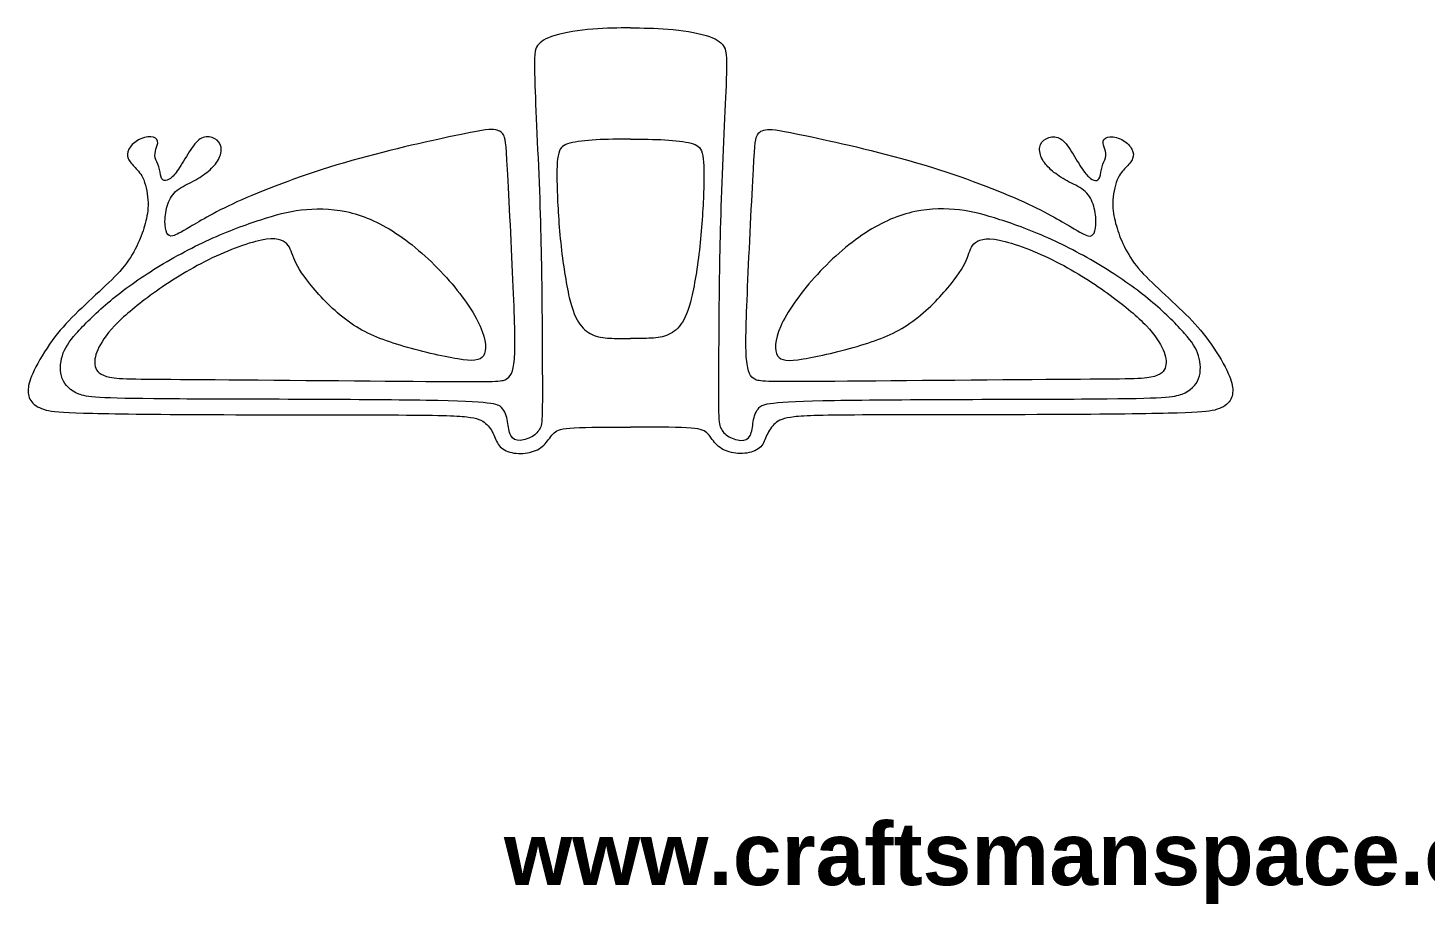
# Model space of a CAD drawing. Header units: millimetres. Extents: x -102 to 97, y -18 to 138.
# Drawn here: x -89.4 to -0.3, y -17.7 to 38.2 of the extents above; entities that cross this region are included whole.
import ezdxf

# ---------------------------------------------------------------- set-up
doc = ezdxf.new("R2010")
doc.units = ezdxf.units.MM
doc.header["$MEASUREMENT"] = 0
doc.layers.add('Layer 1', color=7, linetype='Continuous')

msp = doc.modelspace()

# ---------------------------------------------------------------- linework, layer by layer
at = {"layer": 'Layer 1', "lineweight": 20}
for points, knots in [([(-50.9359, 38.1747), (-51.7091, 38.1747), (-52.4823, 38.1747), (-53.3403, 38.1005), (-53.3403, 38.1005), (-54.1983, 38.0261), (-55.1414, 37.8772), (-55.7613, 37.6948), (-55.7613, 37.6948), (-56.3813, 37.5122), (-56.6788, 37.2955), (-56.8571, 37.0514), (-56.8571, 37.0514), (-57.0355, 36.8072), (-57.095, 36.5352), (-57.0421, 34.8279), (-57.0421, 34.8279), (-56.9889, 33.1204), (-56.8232, 29.9775), (-56.7256, 27.2847), (-56.7256, 27.2847), (-56.6279, 24.592), (-56.5981, 22.3494), (-56.579, 20.1239), (-56.579, 20.1239), (-56.5599, 17.8983), (-56.5512, 15.6896), (-56.5555, 14.4558), (-56.5555, 14.4558), (-56.5597, 13.222), (-56.5769, 12.9629), (-56.6595, 12.7379), (-56.6595, 12.7379), (-56.7423, 12.5127), (-56.8912, 12.3214), (-57.1289, 12.1623), (-57.1289, 12.1623), (-57.3668, 12.003), (-57.6939, 11.8755), (-57.9657, 11.8628), (-57.9657, 11.8628), (-58.2375, 11.8501), (-58.4542, 11.952), (-58.5731, 12.1748), (-58.5731, 12.1748), (-58.6919, 12.3979), (-58.7133, 12.7419), (-58.7705, 13.0731), (-58.7705, 13.0731), (-58.8279, 13.4044), (-58.9214, 13.7232), (-59.1527, 13.9588), (-59.1527, 13.9588), (-59.3842, 14.1946), (-59.7539, 14.3475), (-63.9565, 14.4198), (-63.9565, 14.4198), (-68.1591, 14.492), (-76.195, 14.4833), (-80.557, 14.5151), (-80.557, 14.5151), (-84.9189, 14.5471), (-85.6069, 14.6193), (-86.1293, 14.8252), (-86.1293, 14.8252), (-86.6518, 15.0312), (-87.0085, 15.3712), (-87.1742, 15.8127), (-87.1742, 15.8127), (-87.3398, 16.2544), (-87.3144, 16.7982), (-87.1701, 17.2695), (-87.1701, 17.2695), (-87.0257, 17.7409), (-86.7621, 18.1404), (-86.2802, 18.6904), (-86.2802, 18.6904), (-85.798, 19.2403), (-85.0972, 19.9411), (-84.2628, 20.6461), (-84.2628, 20.6461), (-83.4281, 21.3511), (-82.4598, 22.0606), (-81.3492, 22.757), (-81.3492, 22.757), (-80.2385, 23.4535), (-78.9855, 24.1375), (-77.79, 24.6831), (-77.79, 24.6831), (-76.5944, 25.2288), (-75.4559, 25.6368), (-74.5066, 25.9446), (-74.5066, 25.9446), (-73.5574, 26.2526), (-72.7971, 26.461), (-71.9285, 26.5651), (-71.9285, 26.5651), (-71.0599, 26.6693), (-70.0829, 26.6693), (-69.0722, 26.457), (-69.0722, 26.457), (-68.0613, 26.2445), (-67.0164, 25.8198), (-65.9123, 25.0936), (-65.9123, 25.0936), (-64.8079, 24.3673), (-63.6441, 23.3393), (-62.6715, 22.2563), (-62.6715, 22.2563), (-61.6989, 21.1734), (-60.9174, 20.0351), (-60.5183, 19.1432), (-60.5183, 19.1432), (-60.1189, 18.2514), (-60.102, 17.6057), (-60.3185, 17.2703), (-60.3185, 17.2703), (-60.5352, 16.9347), (-60.9854, 16.9091), (-61.9495, 17.0661), (-61.9495, 17.0661), (-62.9136, 17.2233), (-64.3917, 17.5633), (-65.6233, 17.9325), (-65.6233, 17.9325), (-66.855, 18.302), (-67.8405, 18.7015), (-68.7663, 19.3428), (-68.7663, 19.3428), (-69.6923, 19.9841), (-70.5587, 20.8675), (-71.1703, 21.5894), (-71.1703, 21.5894), (-71.7819, 22.3114), (-72.1387, 22.8723), (-72.3425, 23.331), (-72.3425, 23.331), (-72.5463, 23.7896), (-72.5975, 24.1464), (-72.8479, 24.4055), (-72.8479, 24.4055), (-73.0985, 24.6646), (-73.5487, 24.826), (-74.4745, 24.6391), (-74.4745, 24.6391), (-75.4004, 24.4523), (-76.802, 23.917), (-78.093, 23.263), (-78.093, 23.263), (-79.3842, 22.609), (-80.5652, 21.8358), (-81.5421, 21.1225), (-81.5421, 21.1225), (-82.5189, 20.409), (-83.2919, 19.7546), (-83.844, 19.1687), (-83.844, 19.1687), (-84.3961, 18.5825), (-84.7276, 18.0643), (-84.9142, 17.6398), (-84.9142, 17.6398), (-85.1011, 17.215), (-85.1439, 16.8835), (-85.0674, 16.5863), (-85.0674, 16.5863), (-84.9909, 16.289), (-84.7954, 16.0257), (-84.1372, 15.8984), (-84.1372, 15.8984), (-83.4788, 15.7709), (-82.3575, 15.7793), (-78.2335, 15.7497), (-78.2335, 15.7497), (-74.1094, 15.72), (-66.9823, 15.6518), (-63.2407, 15.6264), (-63.2407, 15.6264), (-59.4989, 15.601), (-59.1421, 15.6179), (-58.8703, 15.7664), (-58.8703, 15.7664), (-58.5985, 15.9151), (-58.4115, 16.1956), (-58.3392, 17.0407), (-58.3392, 17.0407), (-58.267, 17.8859), (-58.3098, 19.296), (-58.4115, 21.6659), (-58.4115, 21.6659), (-58.5134, 24.0358), (-58.675, 27.3658), (-58.7767, 29.1496), (-58.7767, 29.1496), (-58.8786, 30.9333), (-58.9214, 31.1714), (-59.0317, 31.3538), (-59.0317, 31.3538), (-59.1421, 31.5364), (-59.3205, 31.6642), (-59.6688, 31.6896), (-59.6688, 31.6896), (-60.017, 31.715), (-60.5352, 31.6385), (-62.1874, 31.2903), (-62.1874, 31.2903), (-63.8396, 30.942), (-66.6258, 30.3219), (-69.1826, 29.5745), (-69.1826, 29.5745), (-71.7393, 28.8269), (-74.0671, 27.952), (-75.7275, 27.2131), (-75.7275, 27.2131), (-77.3882, 26.4739), (-78.3822, 25.8708), (-79.0171, 25.494), (-79.0171, 25.494), (-79.652, 25.1171), (-79.9282, 24.966), (-80.1214, 24.9194), (-80.1214, 24.9194), (-80.3146, 24.8726), (-80.4252, 24.9302), (-80.5036, 25.0926), (-80.5036, 25.0926), (-80.5822, 25.255), (-80.6292, 25.5225), (-80.625, 25.8558), (-80.625, 25.8558), (-80.6207, 26.1892), (-80.5652, 26.5888), (-80.4433, 26.939), (-80.4433, 26.939), (-80.3212, 27.2893), (-80.132, 27.591), (-79.8381, 27.8256), (-79.8381, 27.8256), (-79.5439, 28.0603), (-79.1444, 28.228), (-78.7878, 28.418), (-78.7878, 28.418), (-78.4311, 28.6081), (-78.1165, 28.8208), (-77.848, 29.0479), (-77.848, 29.0479), (-77.5795, 29.275), (-77.3562, 29.5173), (-77.2131, 29.7837), (-77.2131, 29.7837), (-77.0698, 30.0501), (-77.0058, 30.3412), (-77.0461, 30.5768), (-77.0461, 30.5768), (-77.0865, 30.8125), (-77.2312, 30.993), (-77.4456, 31.1065), (-77.4456, 31.1065), (-77.66, 31.2202), (-77.9447, 31.2672), (-78.1942, 31.1822), (-78.1942, 31.1822), (-78.4436, 31.0973), (-78.6584, 30.8804), (-78.8951, 30.545), (-78.8951, 30.545), (-79.1319, 30.2094), (-79.391, 29.755), (-79.6086, 29.4079), (-79.6086, 29.4079), (-79.8263, 29.0606), (-80.0026, 28.8206), (-80.1628, 28.6678), (-80.1628, 28.6678), (-80.3231, 28.5149), (-80.4678, 28.4488), (-80.5897, 28.4445), (-80.5897, 28.4445), (-80.7118, 28.4403), (-80.8116, 28.4979), (-80.8709, 28.6634), (-80.8709, 28.6634), (-80.9305, 28.829), (-80.9497, 29.1031), (-81.0166, 29.3249), (-81.0166, 29.3249), (-81.0834, 29.5468), (-81.1982, 29.7169), (-81.2418, 29.8962), (-81.2418, 29.8962), (-81.2853, 30.0755), (-81.2576, 30.2647), (-81.2013, 30.444), (-81.2013, 30.444), (-81.1451, 30.6236), (-81.0601, 30.7935), (-81.0929, 30.9431), (-81.0929, 30.9431), (-81.1258, 31.0928), (-81.2768, 31.2225), (-81.522, 31.2373), (-81.522, 31.2373), (-81.7672, 31.2521), (-82.107, 31.1523), (-82.3704, 30.9984), (-82.3704, 30.9984), (-82.6337, 30.8445), (-82.8207, 30.6363), (-82.9236, 30.4336), (-82.9236, 30.4336), (-83.0267, 30.2308), (-83.0457, 30.0332), (-82.9671, 29.8411), (-82.9671, 29.8411), (-82.8885, 29.6489), (-82.7123, 29.4618), (-82.5245, 29.2655), (-82.5245, 29.2655), (-82.3365, 29.0691), (-82.1367, 28.8629), (-81.9818, 28.4765), (-81.9818, 28.4765), (-81.8268, 28.0901), (-81.7162, 27.5228), (-81.7025, 27.0324), (-81.7025, 27.0324), (-81.6887, 26.5419), (-81.7715, 26.1276), (-81.884, 25.7104), (-81.884, 25.7104), (-81.9965, 25.2931), (-82.139, 24.8726), (-82.3471, 24.4182), (-82.3471, 24.4182), (-82.5553, 23.9638), (-82.8298, 23.4751), (-83.2047, 23.0016), (-83.2047, 23.0016), (-83.5795, 22.5281), (-84.0555, 22.0693), (-84.6139, 21.5469), (-84.6139, 21.5469), (-85.1724, 21.0244), (-85.8138, 20.4383), (-86.3617, 19.8968), (-86.3617, 19.8968), (-86.9095, 19.3553), (-87.3641, 18.8581), (-87.8122, 18.2404), (-87.8122, 18.2404), (-88.2602, 17.6224), (-88.7019, 16.8831), (-88.9695, 16.3395), (-88.9695, 16.3395), (-89.237, 15.7959), (-89.3307, 15.4476), (-89.3476, 15.1356), (-89.3476, 15.1356), (-89.3648, 14.8233), (-89.305, 14.5473), (-89.1226, 14.3202), (-89.1226, 14.3202), (-88.94, 14.0929), (-88.6339, 13.9143), (-88.2094, 13.8039), (-88.2094, 13.8039), (-87.7846, 13.6935), (-87.2408, 13.651), (-85.8138, 13.6107), (-85.8138, 13.6107), (-84.3868, 13.5704), (-82.076, 13.5321), (-78.3384, 13.5152), (-78.3384, 13.5152), (-74.6008, 13.4982), (-69.4361, 13.5024), (-66.3037, 13.4897), (-66.3037, 13.4897), (-63.1713, 13.477), (-62.071, 13.4472), (-61.3789, 13.3666), (-61.3789, 13.3666), (-60.6866, 13.2859), (-60.4019, 13.154), (-60.1727, 12.9544), (-60.1727, 12.9544), (-59.9433, 12.7549), (-59.7691, 12.4873), (-59.6439, 12.2155), (-59.6439, 12.2155), (-59.5185, 11.9437), (-59.442, 11.6675), (-59.2446, 11.4615), (-59.2446, 11.4615), (-59.0471, 11.2556), (-58.7283, 11.1194), (-58.3633, 11.0622), (-58.3633, 11.0622), (-57.9981, 11.0048), (-57.5859, 11.0262), (-57.2378, 11.1281), (-57.2378, 11.1281), (-56.8895, 11.23), (-56.6048, 11.4128), (-56.384, 11.6463), (-56.384, 11.6463), (-56.1631, 11.8799), (-56.0059, 12.1644), (-55.8, 12.3513), (-55.8, 12.3513), (-55.5939, 12.5381), (-55.339, 12.6275), (-54.5203, 12.6699), (-54.5203, 12.6699), (-53.7015, 12.7125), (-52.3186, 12.708), (-50.9359, 12.7038)], [0, 0, 0, 0, 0.0095238, 0.0095238, 0.0095238, 0.0095238, 0.0190476, 0.0190476, 0.0190476, 0.0190476, 0.0285714, 0.0285714, 0.0285714, 0.0285714, 0.0380952, 0.0380952, 0.0380952, 0.0380952, 0.047619, 0.047619, 0.047619, 0.047619, 0.0571429, 0.0571429, 0.0571429, 0.0571429, 0.0666667, 0.0666667, 0.0666667, 0.0666667, 0.0761905, 0.0761905, 0.0761905, 0.0761905, 0.0857143, 0.0857143, 0.0857143, 0.0857143, 0.0952381, 0.0952381, 0.0952381, 0.0952381, 0.1047619, 0.1047619, 0.1047619, 0.1047619, 0.1142857, 0.1142857, 0.1142857, 0.1142857, 0.1238095, 0.1238095, 0.1238095, 0.1238095, 0.1333333, 0.1333333, 0.1333333, 0.1333333, 0.1428571, 0.1428571, 0.1428571, 0.1428571, 0.152381, 0.152381, 0.152381, 0.152381, 0.1619048, 0.1619048, 0.1619048, 0.1619048, 0.1714286, 0.1714286, 0.1714286, 0.1714286, 0.1809524, 0.1809524, 0.1809524, 0.1809524, 0.1904762, 0.1904762, 0.1904762, 0.1904762, 0.2, 0.2, 0.2, 0.2, 0.2095238, 0.2095238, 0.2095238, 0.2095238, 0.2190476, 0.2190476, 0.2190476, 0.2190476, 0.2285714, 0.2285714, 0.2285714, 0.2285714, 0.2380952, 0.2380952, 0.2380952, 0.2380952, 0.247619, 0.247619, 0.247619, 0.247619, 0.2571429, 0.2571429, 0.2571429, 0.2571429, 0.2666667, 0.2666667, 0.2666667, 0.2666667, 0.2761905, 0.2761905, 0.2761905, 0.2761905, 0.2857143, 0.2857143, 0.2857143, 0.2857143, 0.2952381, 0.2952381, 0.2952381, 0.2952381, 0.3047619, 0.3047619, 0.3047619, 0.3047619, 0.3142857, 0.3142857, 0.3142857, 0.3142857, 0.3238095, 0.3238095, 0.3238095, 0.3238095, 0.3333333, 0.3333333, 0.3333333, 0.3333333, 0.3428571, 0.3428571, 0.3428571, 0.3428571, 0.352381, 0.352381, 0.352381, 0.352381, 0.3619048, 0.3619048, 0.3619048, 0.3619048, 0.3714286, 0.3714286, 0.3714286, 0.3714286, 0.3809524, 0.3809524, 0.3809524, 0.3809524, 0.3904762, 0.3904762, 0.3904762, 0.3904762, 0.4, 0.4, 0.4, 0.4, 0.4095238, 0.4095238, 0.4095238, 0.4095238, 0.4190476, 0.4190476, 0.4190476, 0.4190476, 0.4285714, 0.4285714, 0.4285714, 0.4285714, 0.4380952, 0.4380952, 0.4380952, 0.4380952, 0.447619, 0.447619, 0.447619, 0.447619, 0.4571429, 0.4571429, 0.4571429, 0.4571429, 0.4666667, 0.4666667, 0.4666667, 0.4666667, 0.4761905, 0.4761905, 0.4761905, 0.4761905, 0.4857143, 0.4857143, 0.4857143, 0.4857143, 0.4952381, 0.4952381, 0.4952381, 0.4952381, 0.5047619, 0.5047619, 0.5047619, 0.5047619, 0.5142857, 0.5142857, 0.5142857, 0.5142857, 0.5238095, 0.5238095, 0.5238095, 0.5238095, 0.5333333, 0.5333333, 0.5333333, 0.5333333, 0.5428571, 0.5428571, 0.5428571, 0.5428571, 0.552381, 0.552381, 0.552381, 0.552381, 0.5619048, 0.5619048, 0.5619048, 0.5619048, 0.5714286, 0.5714286, 0.5714286, 0.5714286, 0.5809524, 0.5809524, 0.5809524, 0.5809524, 0.5904762, 0.5904762, 0.5904762, 0.5904762, 0.6, 0.6, 0.6, 0.6, 0.6095238, 0.6095238, 0.6095238, 0.6095238, 0.6190476, 0.6190476, 0.6190476, 0.6190476, 0.6285714, 0.6285714, 0.6285714, 0.6285714, 0.6380952, 0.6380952, 0.6380952, 0.6380952, 0.647619, 0.647619, 0.647619, 0.647619, 0.6571429, 0.6571429, 0.6571429, 0.6571429, 0.6666667, 0.6666667, 0.6666667, 0.6666667, 0.6761905, 0.6761905, 0.6761905, 0.6761905, 0.6857143, 0.6857143, 0.6857143, 0.6857143, 0.6952381, 0.6952381, 0.6952381, 0.6952381, 0.7047619, 0.7047619, 0.7047619, 0.7047619, 0.7142857, 0.7142857, 0.7142857, 0.7142857, 0.7238095, 0.7238095, 0.7238095, 0.7238095, 0.7333333, 0.7333333, 0.7333333, 0.7333333, 0.7428571, 0.7428571, 0.7428571, 0.7428571, 0.752381, 0.752381, 0.752381, 0.752381, 0.7619048, 0.7619048, 0.7619048, 0.7619048, 0.7714286, 0.7714286, 0.7714286, 0.7714286, 0.7809524, 0.7809524, 0.7809524, 0.7809524, 0.7904762, 0.7904762, 0.7904762, 0.7904762, 0.8, 0.8, 0.8, 0.8, 0.8095238, 0.8095238, 0.8095238, 0.8095238, 0.8190476, 0.8190476, 0.8190476, 0.8190476, 0.8285714, 0.8285714, 0.8285714, 0.8285714, 0.8380952, 0.8380952, 0.8380952, 0.8380952, 0.847619, 0.847619, 0.847619, 0.847619, 0.8571429, 0.8571429, 0.8571429, 0.8571429, 0.8666667, 0.8666667, 0.8666667, 0.8666667, 0.8761905, 0.8761905, 0.8761905, 0.8761905, 0.8857143, 0.8857143, 0.8857143, 0.8857143, 0.8952381, 0.8952381, 0.8952381, 0.8952381, 0.9047619, 0.9047619, 0.9047619, 0.9047619, 0.9142857, 0.9142857, 0.9142857, 0.9142857, 0.9238095, 0.9238095, 0.9238095, 0.9238095, 0.9333333, 0.9333333, 0.9333333, 0.9333333, 0.9428571, 0.9428571, 0.9428571, 0.9428571, 0.952381, 0.952381, 0.952381, 0.952381, 0.9619048, 0.9619048, 0.9619048, 0.9619048, 0.9714286, 0.9714286, 0.9714286, 0.9714286, 0.9809524, 0.9809524, 0.9809524, 0.9809524, 1, 1, 1, 1]), ([(-50.9355, 38.1747), (-50.1623, 38.1747), (-49.3891, 38.1747), (-48.5311, 38.1005), (-48.5311, 38.1005), (-47.6731, 38.0261), (-46.73, 37.8772), (-46.1101, 37.6948), (-46.1101, 37.6948), (-45.4901, 37.5122), (-45.1926, 37.2955), (-45.0143, 37.0514), (-45.0143, 37.0514), (-44.8359, 36.8072), (-44.7764, 36.5352), (-44.8293, 34.8279), (-44.8293, 34.8279), (-44.8825, 33.1204), (-45.0482, 29.9775), (-45.1458, 27.2847), (-45.1458, 27.2847), (-45.2435, 24.592), (-45.2733, 22.3494), (-45.2924, 20.1239), (-45.2924, 20.1239), (-45.3115, 17.8983), (-45.3202, 15.6896), (-45.3159, 14.4558), (-45.3159, 14.4558), (-45.3117, 13.222), (-45.2945, 12.9629), (-45.2119, 12.7379), (-45.2119, 12.7379), (-45.1291, 12.5127), (-44.9802, 12.3214), (-44.7425, 12.1623), (-44.7425, 12.1623), (-44.5046, 12.003), (-44.1775, 11.8755), (-43.9057, 11.8628), (-43.9057, 11.8628), (-43.6339, 11.8501), (-43.4172, 11.952), (-43.2983, 12.1748), (-43.2983, 12.1748), (-43.1795, 12.3979), (-43.1581, 12.7419), (-43.1009, 13.0731), (-43.1009, 13.0731), (-43.0435, 13.4044), (-42.95, 13.7232), (-42.7187, 13.9588), (-42.7187, 13.9588), (-42.4872, 14.1946), (-42.1175, 14.3475), (-37.9149, 14.4198), (-37.9149, 14.4198), (-33.7123, 14.492), (-25.6764, 14.4833), (-21.3144, 14.5151), (-21.3144, 14.5151), (-16.9525, 14.5471), (-16.2645, 14.6193), (-15.742, 14.8252), (-15.742, 14.8252), (-15.2196, 15.0312), (-14.8629, 15.3712), (-14.6972, 15.8127), (-14.6972, 15.8127), (-14.5316, 16.2544), (-14.557, 16.7982), (-14.7013, 17.2695), (-14.7013, 17.2695), (-14.8457, 17.7409), (-15.1093, 18.1404), (-15.5912, 18.6904), (-15.5912, 18.6904), (-16.0734, 19.2403), (-16.7742, 19.9411), (-17.6086, 20.6461), (-17.6086, 20.6461), (-18.4433, 21.3511), (-19.4116, 22.0606), (-20.5222, 22.757), (-20.5222, 22.757), (-21.6329, 23.4535), (-22.8859, 24.1375), (-24.0814, 24.6831), (-24.0814, 24.6831), (-25.277, 25.2288), (-26.4155, 25.6368), (-27.3648, 25.9446), (-27.3648, 25.9446), (-28.314, 26.2526), (-29.0743, 26.461), (-29.9429, 26.5651), (-29.9429, 26.5651), (-30.8115, 26.6693), (-31.7885, 26.6693), (-32.7992, 26.457), (-32.7992, 26.457), (-33.8101, 26.2445), (-34.855, 25.8198), (-35.9591, 25.0936), (-35.9591, 25.0936), (-37.0635, 24.3673), (-38.2273, 23.3393), (-39.1999, 22.2563), (-39.1999, 22.2563), (-40.1725, 21.1734), (-40.954, 20.0351), (-41.3531, 19.1432), (-41.3531, 19.1432), (-41.7525, 18.2514), (-41.7694, 17.6057), (-41.5529, 17.2703), (-41.5529, 17.2703), (-41.3362, 16.9347), (-40.886, 16.9091), (-39.9219, 17.0661), (-39.9219, 17.0661), (-38.9578, 17.2233), (-37.4797, 17.5633), (-36.2481, 17.9325), (-36.2481, 17.9325), (-35.0164, 18.302), (-34.0309, 18.7015), (-33.1051, 19.3428), (-33.1051, 19.3428), (-32.1791, 19.9841), (-31.3127, 20.8675), (-30.7011, 21.5894), (-30.7011, 21.5894), (-30.0895, 22.3114), (-29.7327, 22.8723), (-29.5289, 23.331), (-29.5289, 23.331), (-29.3251, 23.7896), (-29.2739, 24.1464), (-29.0235, 24.4055), (-29.0235, 24.4055), (-28.7729, 24.6646), (-28.3227, 24.826), (-27.3969, 24.6391), (-27.3969, 24.6391), (-26.4709, 24.4523), (-25.0694, 23.917), (-23.7784, 23.263), (-23.7784, 23.263), (-22.4872, 22.609), (-21.3062, 21.8358), (-20.3293, 21.1225), (-20.3293, 21.1225), (-19.3525, 20.409), (-18.5795, 19.7546), (-18.0274, 19.1687), (-18.0274, 19.1687), (-17.4753, 18.5825), (-17.1438, 18.0643), (-16.9572, 17.6398), (-16.9572, 17.6398), (-16.7703, 17.215), (-16.7275, 16.8835), (-16.804, 16.5863), (-16.804, 16.5863), (-16.8805, 16.289), (-17.076, 16.0257), (-17.7342, 15.8984), (-17.7342, 15.8984), (-18.3926, 15.7709), (-19.5139, 15.7793), (-23.6379, 15.7497), (-23.6379, 15.7497), (-27.762, 15.72), (-34.8891, 15.6518), (-38.6307, 15.6264), (-38.6307, 15.6264), (-42.3725, 15.601), (-42.7293, 15.6179), (-43.0011, 15.7664), (-43.0011, 15.7664), (-43.2729, 15.9151), (-43.4599, 16.1956), (-43.5322, 17.0407), (-43.5322, 17.0407), (-43.6044, 17.8859), (-43.5616, 19.296), (-43.4599, 21.6659), (-43.4599, 21.6659), (-43.358, 24.0358), (-43.1964, 27.3658), (-43.0947, 29.1496), (-43.0947, 29.1496), (-42.9928, 30.9333), (-42.95, 31.1714), (-42.8397, 31.3538), (-42.8397, 31.3538), (-42.7293, 31.5364), (-42.5509, 31.6642), (-42.2026, 31.6896), (-42.2026, 31.6896), (-41.8544, 31.715), (-41.3362, 31.6385), (-39.684, 31.2903), (-39.684, 31.2903), (-38.0318, 30.942), (-35.2456, 30.3219), (-32.6888, 29.5745), (-32.6888, 29.5745), (-30.1321, 28.8269), (-27.8043, 27.952), (-26.1439, 27.2131), (-26.1439, 27.2131), (-24.4832, 26.4739), (-23.4892, 25.8708), (-22.8543, 25.494), (-22.8543, 25.494), (-22.2194, 25.1171), (-21.9432, 24.966), (-21.75, 24.9194), (-21.75, 24.9194), (-21.5568, 24.8726), (-21.4462, 24.9302), (-21.3678, 25.0926), (-21.3678, 25.0926), (-21.2892, 25.255), (-21.2422, 25.5225), (-21.2464, 25.8558), (-21.2464, 25.8558), (-21.2507, 26.1892), (-21.3062, 26.5888), (-21.4281, 26.939), (-21.4281, 26.939), (-21.5502, 27.2893), (-21.7394, 27.591), (-22.0333, 27.8256), (-22.0333, 27.8256), (-22.3275, 28.0603), (-22.727, 28.228), (-23.0836, 28.418), (-23.0836, 28.418), (-23.4403, 28.6081), (-23.7549, 28.8208), (-24.0234, 29.0479), (-24.0234, 29.0479), (-24.2919, 29.275), (-24.5152, 29.5173), (-24.6583, 29.7837), (-24.6583, 29.7837), (-24.8016, 30.0501), (-24.8656, 30.3412), (-24.8253, 30.5768), (-24.8253, 30.5768), (-24.7849, 30.8125), (-24.6402, 30.993), (-24.4258, 31.1065), (-24.4258, 31.1065), (-24.2114, 31.2202), (-23.9267, 31.2672), (-23.6772, 31.1822), (-23.6772, 31.1822), (-23.4278, 31.0973), (-23.213, 30.8804), (-22.9763, 30.545), (-22.9763, 30.545), (-22.7395, 30.2094), (-22.4804, 29.755), (-22.2628, 29.4079), (-22.2628, 29.4079), (-22.0451, 29.0606), (-21.8688, 28.8206), (-21.7086, 28.6678), (-21.7086, 28.6678), (-21.5483, 28.5149), (-21.4036, 28.4488), (-21.2817, 28.4445), (-21.2817, 28.4445), (-21.1596, 28.4403), (-21.0598, 28.4979), (-21.0005, 28.6634), (-21.0005, 28.6634), (-20.9409, 28.829), (-20.9217, 29.1031), (-20.8548, 29.3249), (-20.8548, 29.3249), (-20.788, 29.5468), (-20.6732, 29.7169), (-20.6296, 29.8962), (-20.6296, 29.8962), (-20.5861, 30.0755), (-20.6138, 30.2647), (-20.6701, 30.444), (-20.6701, 30.444), (-20.7263, 30.6236), (-20.8113, 30.7935), (-20.7785, 30.9431), (-20.7785, 30.9431), (-20.7456, 31.0928), (-20.5946, 31.2225), (-20.3494, 31.2373), (-20.3494, 31.2373), (-20.1041, 31.2521), (-19.7644, 31.1523), (-19.501, 30.9984), (-19.501, 30.9984), (-19.2377, 30.8445), (-19.0507, 30.6363), (-18.9478, 30.4336), (-18.9478, 30.4336), (-18.8447, 30.2308), (-18.8257, 30.0332), (-18.9043, 29.8411), (-18.9043, 29.8411), (-18.9829, 29.6489), (-19.1591, 29.4618), (-19.3469, 29.2655), (-19.3469, 29.2655), (-19.5349, 29.0691), (-19.7347, 28.8629), (-19.8896, 28.4765), (-19.8896, 28.4765), (-20.0446, 28.0901), (-20.1552, 27.5228), (-20.1689, 27.0324), (-20.1689, 27.0324), (-20.1827, 26.5419), (-20.0999, 26.1276), (-19.9874, 25.7104), (-19.9874, 25.7104), (-19.8749, 25.2931), (-19.7324, 24.8726), (-19.5243, 24.4182), (-19.5243, 24.4182), (-19.3161, 23.9638), (-19.0416, 23.4751), (-18.6667, 23.0016), (-18.6667, 23.0016), (-18.2919, 22.5281), (-17.8159, 22.0693), (-17.2575, 21.5469), (-17.2575, 21.5469), (-16.699, 21.0244), (-16.0576, 20.4383), (-15.5097, 19.8968), (-15.5097, 19.8968), (-14.9619, 19.3553), (-14.5073, 18.8581), (-14.0592, 18.2404), (-14.0592, 18.2404), (-13.6112, 17.6224), (-13.1695, 16.8831), (-12.9019, 16.3395), (-12.9019, 16.3395), (-12.6344, 15.7959), (-12.5407, 15.4476), (-12.5238, 15.1356), (-12.5238, 15.1356), (-12.5066, 14.8233), (-12.5664, 14.5473), (-12.7488, 14.3202), (-12.7488, 14.3202), (-12.9314, 14.0929), (-13.2375, 13.9143), (-13.662, 13.8039), (-13.662, 13.8039), (-14.0868, 13.6935), (-14.6306, 13.651), (-16.0576, 13.6107), (-16.0576, 13.6107), (-17.4846, 13.5704), (-19.7954, 13.5321), (-23.533, 13.5152), (-23.533, 13.5152), (-27.2706, 13.4982), (-32.4353, 13.5024), (-35.5677, 13.4897), (-35.5677, 13.4897), (-38.7, 13.477), (-39.8004, 13.4472), (-40.4925, 13.3666), (-40.4925, 13.3666), (-41.1848, 13.2859), (-41.4695, 13.154), (-41.6987, 12.9544), (-41.6987, 12.9544), (-41.9281, 12.7549), (-42.1023, 12.4873), (-42.2275, 12.2155), (-42.2275, 12.2155), (-42.3529, 11.9437), (-42.4294, 11.6675), (-42.6268, 11.4615), (-42.6268, 11.4615), (-42.8243, 11.2556), (-43.1431, 11.1194), (-43.5081, 11.0622), (-43.5081, 11.0622), (-43.8733, 11.0048), (-44.2855, 11.0262), (-44.6336, 11.1281), (-44.6336, 11.1281), (-44.9819, 11.23), (-45.2666, 11.4128), (-45.4874, 11.6463), (-45.4874, 11.6463), (-45.7083, 11.8799), (-45.8655, 12.1644), (-46.0714, 12.3513), (-46.0714, 12.3513), (-46.2775, 12.5381), (-46.5324, 12.6275), (-47.3511, 12.6699), (-47.3511, 12.6699), (-48.1699, 12.7125), (-49.5528, 12.708), (-50.9355, 12.7038)], [0, 0, 0, 0, 0.0095238, 0.0095238, 0.0095238, 0.0095238, 0.0190476, 0.0190476, 0.0190476, 0.0190476, 0.0285714, 0.0285714, 0.0285714, 0.0285714, 0.0380952, 0.0380952, 0.0380952, 0.0380952, 0.047619, 0.047619, 0.047619, 0.047619, 0.0571429, 0.0571429, 0.0571429, 0.0571429, 0.0666667, 0.0666667, 0.0666667, 0.0666667, 0.0761905, 0.0761905, 0.0761905, 0.0761905, 0.0857143, 0.0857143, 0.0857143, 0.0857143, 0.0952381, 0.0952381, 0.0952381, 0.0952381, 0.1047619, 0.1047619, 0.1047619, 0.1047619, 0.1142857, 0.1142857, 0.1142857, 0.1142857, 0.1238095, 0.1238095, 0.1238095, 0.1238095, 0.1333333, 0.1333333, 0.1333333, 0.1333333, 0.1428571, 0.1428571, 0.1428571, 0.1428571, 0.152381, 0.152381, 0.152381, 0.152381, 0.1619048, 0.1619048, 0.1619048, 0.1619048, 0.1714286, 0.1714286, 0.1714286, 0.1714286, 0.1809524, 0.1809524, 0.1809524, 0.1809524, 0.1904762, 0.1904762, 0.1904762, 0.1904762, 0.2, 0.2, 0.2, 0.2, 0.2095238, 0.2095238, 0.2095238, 0.2095238, 0.2190476, 0.2190476, 0.2190476, 0.2190476, 0.2285714, 0.2285714, 0.2285714, 0.2285714, 0.2380952, 0.2380952, 0.2380952, 0.2380952, 0.247619, 0.247619, 0.247619, 0.247619, 0.2571429, 0.2571429, 0.2571429, 0.2571429, 0.2666667, 0.2666667, 0.2666667, 0.2666667, 0.2761905, 0.2761905, 0.2761905, 0.2761905, 0.2857143, 0.2857143, 0.2857143, 0.2857143, 0.2952381, 0.2952381, 0.2952381, 0.2952381, 0.3047619, 0.3047619, 0.3047619, 0.3047619, 0.3142857, 0.3142857, 0.3142857, 0.3142857, 0.3238095, 0.3238095, 0.3238095, 0.3238095, 0.3333333, 0.3333333, 0.3333333, 0.3333333, 0.3428571, 0.3428571, 0.3428571, 0.3428571, 0.352381, 0.352381, 0.352381, 0.352381, 0.3619048, 0.3619048, 0.3619048, 0.3619048, 0.3714286, 0.3714286, 0.3714286, 0.3714286, 0.3809524, 0.3809524, 0.3809524, 0.3809524, 0.3904762, 0.3904762, 0.3904762, 0.3904762, 0.4, 0.4, 0.4, 0.4, 0.4095238, 0.4095238, 0.4095238, 0.4095238, 0.4190476, 0.4190476, 0.4190476, 0.4190476, 0.4285714, 0.4285714, 0.4285714, 0.4285714, 0.4380952, 0.4380952, 0.4380952, 0.4380952, 0.447619, 0.447619, 0.447619, 0.447619, 0.4571429, 0.4571429, 0.4571429, 0.4571429, 0.4666667, 0.4666667, 0.4666667, 0.4666667, 0.4761905, 0.4761905, 0.4761905, 0.4761905, 0.4857143, 0.4857143, 0.4857143, 0.4857143, 0.4952381, 0.4952381, 0.4952381, 0.4952381, 0.5047619, 0.5047619, 0.5047619, 0.5047619, 0.5142857, 0.5142857, 0.5142857, 0.5142857, 0.5238095, 0.5238095, 0.5238095, 0.5238095, 0.5333333, 0.5333333, 0.5333333, 0.5333333, 0.5428571, 0.5428571, 0.5428571, 0.5428571, 0.552381, 0.552381, 0.552381, 0.552381, 0.5619048, 0.5619048, 0.5619048, 0.5619048, 0.5714286, 0.5714286, 0.5714286, 0.5714286, 0.5809524, 0.5809524, 0.5809524, 0.5809524, 0.5904762, 0.5904762, 0.5904762, 0.5904762, 0.6, 0.6, 0.6, 0.6, 0.6095238, 0.6095238, 0.6095238, 0.6095238, 0.6190476, 0.6190476, 0.6190476, 0.6190476, 0.6285714, 0.6285714, 0.6285714, 0.6285714, 0.6380952, 0.6380952, 0.6380952, 0.6380952, 0.647619, 0.647619, 0.647619, 0.647619, 0.6571429, 0.6571429, 0.6571429, 0.6571429, 0.6666667, 0.6666667, 0.6666667, 0.6666667, 0.6761905, 0.6761905, 0.6761905, 0.6761905, 0.6857143, 0.6857143, 0.6857143, 0.6857143, 0.6952381, 0.6952381, 0.6952381, 0.6952381, 0.7047619, 0.7047619, 0.7047619, 0.7047619, 0.7142857, 0.7142857, 0.7142857, 0.7142857, 0.7238095, 0.7238095, 0.7238095, 0.7238095, 0.7333333, 0.7333333, 0.7333333, 0.7333333, 0.7428571, 0.7428571, 0.7428571, 0.7428571, 0.752381, 0.752381, 0.752381, 0.752381, 0.7619048, 0.7619048, 0.7619048, 0.7619048, 0.7714286, 0.7714286, 0.7714286, 0.7714286, 0.7809524, 0.7809524, 0.7809524, 0.7809524, 0.7904762, 0.7904762, 0.7904762, 0.7904762, 0.8, 0.8, 0.8, 0.8, 0.8095238, 0.8095238, 0.8095238, 0.8095238, 0.8190476, 0.8190476, 0.8190476, 0.8190476, 0.8285714, 0.8285714, 0.8285714, 0.8285714, 0.8380952, 0.8380952, 0.8380952, 0.8380952, 0.847619, 0.847619, 0.847619, 0.847619, 0.8571429, 0.8571429, 0.8571429, 0.8571429, 0.8666667, 0.8666667, 0.8666667, 0.8666667, 0.8761905, 0.8761905, 0.8761905, 0.8761905, 0.8857143, 0.8857143, 0.8857143, 0.8857143, 0.8952381, 0.8952381, 0.8952381, 0.8952381, 0.9047619, 0.9047619, 0.9047619, 0.9047619, 0.9142857, 0.9142857, 0.9142857, 0.9142857, 0.9238095, 0.9238095, 0.9238095, 0.9238095, 0.9333333, 0.9333333, 0.9333333, 0.9333333, 0.9428571, 0.9428571, 0.9428571, 0.9428571, 0.952381, 0.952381, 0.952381, 0.952381, 0.9619048, 0.9619048, 0.9619048, 0.9619048, 0.9714286, 0.9714286, 0.9714286, 0.9714286, 0.9809524, 0.9809524, 0.9809524, 0.9809524, 1, 1, 1, 1]), ([(-50.9359, 31.0778), (-51.6941, 31.0778), (-52.4527, 31.0778), (-53.129, 31.0397), (-53.129, 31.0397), (-53.8053, 31.0013), (-54.4001, 30.9248), (-54.7993, 30.8229), (-54.7993, 30.8229), (-55.1984, 30.721), (-55.4024, 30.5935), (-55.5128, 30.1902), (-55.5128, 30.1902), (-55.6232, 29.7868), (-55.6403, 29.107), (-55.6149, 28.109), (-55.6149, 28.109), (-55.5894, 27.111), (-55.5213, 25.7942), (-55.3854, 24.486), (-55.3854, 24.486), (-55.2496, 23.1779), (-55.0455, 21.8782), (-54.8374, 20.9905), (-54.8374, 20.9905), (-54.6294, 20.1029), (-54.4169, 19.6271), (-54.158, 19.2748), (-54.158, 19.2748), (-53.8989, 18.9223), (-53.593, 18.6927), (-53.2449, 18.5611), (-53.2449, 18.5611), (-52.8967, 18.4295), (-52.5056, 18.3954), (-52.1138, 18.3785), (-52.1138, 18.3785), (-51.722, 18.3615), (-51.3289, 18.3615), (-50.9359, 18.3615)], [0, 0, 0, 0, 0.0909091, 0.0909091, 0.0909091, 0.0909091, 0.1818182, 0.1818182, 0.1818182, 0.1818182, 0.2727273, 0.2727273, 0.2727273, 0.2727273, 0.3636364, 0.3636364, 0.3636364, 0.3636364, 0.4545455, 0.4545455, 0.4545455, 0.4545455, 0.5454545, 0.5454545, 0.5454545, 0.5454545, 0.6363636, 0.6363636, 0.6363636, 0.6363636, 0.7272727, 0.7272727, 0.7272727, 0.7272727, 0.8181818, 0.8181818, 0.8181818, 0.8181818, 1, 1, 1, 1]), ([(-50.9355, 31.0778), (-50.1773, 31.0778), (-49.4187, 31.0778), (-48.7424, 31.0397), (-48.7424, 31.0397), (-48.0661, 31.0013), (-47.4713, 30.9248), (-47.0721, 30.8229), (-47.0721, 30.8229), (-46.673, 30.721), (-46.469, 30.5935), (-46.3586, 30.1902), (-46.3586, 30.1902), (-46.2482, 29.7868), (-46.2311, 29.107), (-46.2565, 28.109), (-46.2565, 28.109), (-46.282, 27.111), (-46.3501, 25.7942), (-46.486, 24.486), (-46.486, 24.486), (-46.6218, 23.1779), (-46.8259, 21.8782), (-47.034, 20.9905), (-47.034, 20.9905), (-47.242, 20.1029), (-47.4545, 19.6271), (-47.7134, 19.2748), (-47.7134, 19.2748), (-47.9725, 18.9223), (-48.2784, 18.6927), (-48.6265, 18.5611), (-48.6265, 18.5611), (-48.9747, 18.4295), (-49.3658, 18.3954), (-49.7576, 18.3785), (-49.7576, 18.3785), (-50.1494, 18.3615), (-50.5425, 18.3615), (-50.9355, 18.3615)], [0, 0, 0, 0, 0.0909091, 0.0909091, 0.0909091, 0.0909091, 0.1818182, 0.1818182, 0.1818182, 0.1818182, 0.2727273, 0.2727273, 0.2727273, 0.2727273, 0.3636364, 0.3636364, 0.3636364, 0.3636364, 0.4545455, 0.4545455, 0.4545455, 0.4545455, 0.5454545, 0.5454545, 0.5454545, 0.5454545, 0.6363636, 0.6363636, 0.6363636, 0.6363636, 0.7272727, 0.7272727, 0.7272727, 0.7272727, 0.8181818, 0.8181818, 0.8181818, 0.8181818, 1, 1, 1, 1])]:
    msp.add_open_spline(points, degree=3, knots=knots, dxfattribs=at)

# ---------------------------------------------------------------- texts
at = {"insert": (-59, -12.5), "char_height": 4, "width": 119, "attachment_point": 1}
msp.add_mtext('{\\fArial|b1|i0|c0|p34;www.craftsmanspace.com}', dxfattribs=at)

doc.saveas('drawing.dxf')
